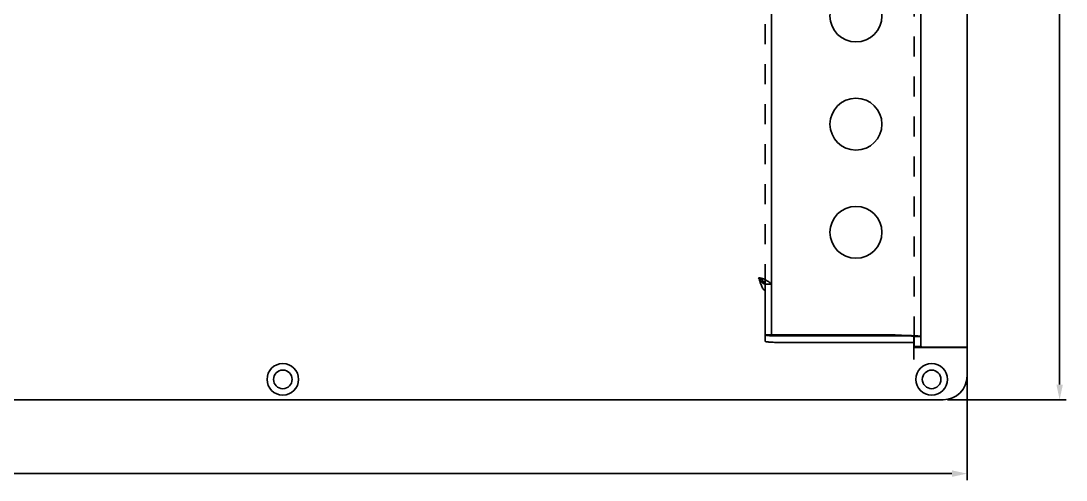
# Model space of a CAD drawing. Header units: millimetres. Extents: x -177 to 18421, y -5017 to 3255.
# Drawn here: x 375.4 to 617.1, y 1507.9 to 1614 of the extents above; entities that cross this region are included whole.
import ezdxf

# ---------------------------------------------------------------- set-up
doc = ezdxf.new("R2010")
doc.units = ezdxf.units.MM
doc.header["$LTSCALE"] = 46.255
doc.header["$PDMODE"] = 3
doc.header["$PDSIZE"] = 8
doc.linetypes.add('HIDDEN', pattern=[0.2, 0.1, -0.1])
doc.layers.get('0').update_dxf_attribs({"linetype": 'CONTINUOUS'})
doc.layers.get('Defpoints').update_dxf_attribs({"linetype": 'CONTINUOUS'})
doc.layers.add('02___PRT_ALL_AXES', color=7, linetype='CONTINUOUS')
doc.layers.add('DEFAULT_2', color=8, linetype='HIDDEN')
doc.styles.get("Standard").update_dxf_attribs({"font": 'txt', "width": 0.85})
doc.dimstyles.new('DIMSTYLE_1', dxfattribs={"dimtxt": 3.5, "dimasz": 3.5, "dimexe": 1.5, "dimexo": 1, "dimgap": 0.875, "dimtad": 1, "dimdsep": 46, "dimtxsty": 'Standard', "dimblk": '_FILLED', "dimcen": 0.09, "dimadec": 0, "dimazin": 0, "dimtp": 0.01, "dimtm": 0.01, "dimtfac": 1, "dimtofl": 0, "dimtmove": 0, "dimatfit": 3, "dimldrblk": '_FILLED', "dimfxl": 0, "dimtolj": 1, "dimarcsym": 0})

# ---------------------------------------------------------------- blocks, each defined once
blk = doc.blocks.new('_FILLED')
at = {"color": 0, "linetype": 'ByBlock'}
blk.add_solid([(0, 0), (-1, 0.214), (-1, -0.214)], dxfattribs=at)
blk = doc.blocks.new('*D14')
at = {"color": 0, "linetype": 'Continuous', "lineweight": -2, "transparency": 16777216}
for p, q in [((133.79, 1537.57), (133.79, 1507.88)), ((594.19, 1537.57), (594.19, 1507.88)), ((137.29, 1509.38), (590.69, 1509.38))]:
    blk.add_line(p, q, dxfattribs=at)
at = {"layer": 'Defpoints', "color": 0, "linetype": 'Continuous', "transparency": 16777216}
for p in [(133.79, 1538.57), (594.19, 1538.57), (594.19, 1509.38)]:
    blk.add_point(p, dxfattribs=at)
at = {"color": 0, "linetype": 'Continuous', "lineweight": -2, "transparency": 16777216, "xscale": 3.5, "yscale": 3.5, "zscale": 3.5, "rotation": 180}
blk.add_blockref('_FILLED', (133.79, 1509.38), dxfattribs=at)
at = {"color": 0, "linetype": 'Continuous', "lineweight": -2, "transparency": 16777216, "xscale": 3.5, "yscale": 3.5, "zscale": 3.5}
blk.add_blockref('_FILLED', (594.19, 1509.38), dxfattribs=at)
at = {"color": 0, "linetype": 'Continuous', "transparency": 16777216, "insert": (363.99, 1513.76), "char_height": 3.5, "width": 25.5, "attachment_point": 2}
blk.add_mtext('\\A1;*460.4', dxfattribs=at)
blk = doc.blocks.new('*D15')
at = {"color": 0, "linetype": 'Continuous', "lineweight": -2, "transparency": 16777216}
for p, q in [((589.69, 1825.86), (617.08, 1825.86)), ((615.58, 1529.96), (615.58, 1822.36)), ((589.69, 1526.46), (617.08, 1526.46))]:
    blk.add_line(p, q, dxfattribs=at)
at = {"layer": 'Defpoints', "color": 0, "linetype": 'Continuous', "transparency": 16777216}
for p in [(588.69, 1825.86), (615.58, 1825.86), (588.69, 1526.46)]:
    blk.add_point(p, dxfattribs=at)
at = {"color": 0, "linetype": 'Continuous', "lineweight": -2, "transparency": 16777216, "xscale": 3.5, "yscale": 3.5, "zscale": 3.5}
for p, rotation in [((615.58, 1825.86), 90), ((615.58, 1526.46), 270)]:
    blk.add_blockref('_FILLED', p, dxfattribs=dict(at, rotation=rotation))
at = {"color": 0, "linetype": 'Continuous', "transparency": 16777216, "insert": (611.2, 1676.16), "char_height": 3.5, "width": 25.5, "attachment_point": 2, "rotation": 90}
blk.add_mtext('\\A1;*299.4', dxfattribs=at)

msp = doc.modelspace()

# ---------------------------------------------------------------- linework, layer by layer
at = {"color": 3, "linetype": 'Continuous'}
for p, q in [((594.187, 1538.574), (594.187, 1820.359)), ((548.987, 1541.474), (548.987, 1806.159)), ((583.487, 1806.159), (583.487, 1538.761)), ((547.487, 1551.671), (547.487, 1539.974)), ((548.987, 1541.474), (574.576, 1541.474)), ((580.387, 1539.713), (550.487, 1539.713)), ((581.898, 1541.245), (581.85, 1541.247)), ((581.887, 1535.75), (581.887, 1539.582)), ((582, 1541.24), (581.898, 1541.245)), ((581.887, 1538.55), (594.187, 1538.55)), ((584.288, 1538.574), (594.187, 1538.574)), ((594.187, 1538.55), (594.187, 1531.959)), ((139.287, 1526.459), (588.687, 1526.459))]:
    msp.add_line(p, q, dxfattribs=at)
at = {"color": 7, "linetype": 'Continuous'}
for p, q in [((547.487, 1551.671), (547.487, 1553.165)), ((548.987, 1553.153), (547.487, 1553.153)), ((547.487, 1541.474), (548.987, 1541.474)), ((580.387, 1541.207), (550.487, 1541.207)), ((581.887, 1541.076), (581.887, 1539.582)), ((583.487, 1541.08), (581.987, 1541.08)), ((581.987, 1541.08), (581.987, 1538.761)), ((583.487, 1538.761), (581.987, 1538.761)), ((583.471, 1538.581), (583.589, 1538.574)), ((584.288, 1538.574), (583.589, 1538.574))]:
    msp.add_line(p, q, dxfattribs=at)
at = {"color": 3, "linetype": 'Continuous'}
for centre in [(435.987, 1531.159), (585.987, 1531.159)]:
    msp.add_circle(centre, 3.65, dxfattribs=at)
at = {"color": 7, "linetype": 'Continuous'}
for centre in [(435.987, 1531.159), (585.987, 1531.159)]:
    msp.add_circle(centre, 2.15, dxfattribs=at)
at = {"color": 3, "linetype": 'Continuous'}
for centre, radius, start, end in [((574.576, 1438.013), 103.461, 86.72475, 90), ((588.687, 1531.959), 5.5, 270, 0)]:
    msp.add_arc(centre, radius, start, end, dxfattribs=at)
at = {"color": 7, "linetype": 'Continuous'}
for centre, radius, start, end in [((580.387, 1524.062), 17.145, 89.66716, 89.99995), ((580.39, 1524.446), 16.761, 89.01037, 89.67033)]:
    msp.add_arc(centre, radius, start, end, dxfattribs=at)
for points, knots in [([(545.987, 1554.659), (546.177, 1554.659), (546.536, 1554.472), (546.896, 1554.077), (547.184, 1553.685), (547.347, 1553.43), (547.414, 1553.313)], [0, 0, 0, 0, 0.2810672, 0.5512672, 0.7991692, 1, 1, 1, 1]), ([(545.987, 1554.659), (546.11, 1554.477), (546.347, 1554.126), (546.775, 1553.567), (547.193, 1553.203), (547.487, 1553.165)], [0, 0, 0, 0, 0.3068361, 0.5860799, 1, 1, 1, 1]), ([(547.414, 1553.313), (547.431, 1553.283), (547.456, 1553.235), (547.481, 1553.185), (547.486, 1553.165)], [0, 0, 0, 0, 0.6238631, 1, 1, 1, 1]), ([(547.487, 1541.468), (547.487, 1541.443), (547.586, 1541.396), (547.742, 1541.361), (548.026, 1541.316), (548.391, 1541.279), (548.842, 1541.248), (549.548, 1541.216), (550.104, 1541.207), (550.487, 1541.207)], [0, 0, 0, 0, 0.0253717, 0.0839188, 0.1765037, 0.300169, 0.4503942, 0.6215376, 1, 1, 1, 1]), ([(581.786, 1541.165), (581.605, 1541.202), (581.171, 1541.249), (580.737, 1541.286), (580.487, 1541.305)], [0, 0, 0, 0, 0.4237445, 1, 1, 1, 1]), ([(580.68, 1541.205), (580.9, 1541.201), (581.264, 1541.185), (581.63, 1541.156), (581.773, 1541.126)], [0, 0, 0, 0, 0.601343, 1, 1, 1, 1]), ([(581.773, 1541.126), (581.802, 1541.12), (581.837, 1541.112), (581.887, 1541.089), (581.887, 1541.076)], [0, 0, 0, 0, 0.6976671, 1, 1, 1, 1]), ([(581.987, 1541.08), (581.987, 1541.102), (581.898, 1541.142), (581.837, 1541.155), (581.786, 1541.165)], [0, 0, 0, 0, 0.3023393, 1, 1, 1, 1]), ([(581.987, 1538.761), (581.987, 1538.75), (582.031, 1538.73), (582.1, 1538.713), (582.229, 1538.69), (582.398, 1538.669), (582.613, 1538.647), (582.975, 1538.616), (583.266, 1538.595), (583.471, 1538.581)], [0, 0, 0, 0, 0.0225616, 0.0750788, 0.1593661, 0.2744982, 0.418712, 0.5896513, 1, 1, 1, 1])]:
    msp.add_open_spline(points, degree=3, knots=knots, dxfattribs=at)
at = {"color": 3, "linetype": 'Continuous'}
for points, knots in [([(545.987, 1554.659), (546.188, 1554.659), (546.583, 1554.61), (547.132, 1554.423), (547.619, 1554.179), (548.043, 1553.918), (548.399, 1553.668), (548.649, 1553.474), (548.807, 1553.342), (548.892, 1553.267), (548.948, 1553.211), (548.977, 1553.179), (548.984, 1553.165)], [0, 0, 0, 0, 0.1758698, 0.3458036, 0.5058448, 0.6526212, 0.7818225, 0.887589, 0.9294027, 0.9626595, 0.9864127, 1, 1, 1, 1]), ([(545.987, 1554.659), (546.11, 1554.296), (546.34, 1553.613), (546.646, 1552.81), (546.908, 1552.276), (547.124, 1551.93), (547.333, 1551.71), (547.487, 1551.671)], [0, 0, 0, 0, 0.3378657, 0.6350102, 0.757664, 0.859301, 1, 1, 1, 1]), ([(548.987, 1553.153), (548.987, 1553.155), (548.987, 1553.159), (548.985, 1553.163), (548.984, 1553.165)], [0, 0, 0, 0, 0.485587, 1, 1, 1, 1]), ([(550.487, 1539.713), (550.104, 1539.713), (549.548, 1539.722), (548.842, 1539.754), (548.391, 1539.785), (548.026, 1539.821), (547.742, 1539.866), (547.586, 1539.902), (547.487, 1539.949), (547.487, 1539.974)], [0, 0, 0, 0, 0.3784624, 0.5496058, 0.699831, 0.8234963, 0.9160812, 0.9746283, 1, 1, 1, 1]), ([(581.887, 1539.582), (581.887, 1539.595), (581.838, 1539.618), (581.76, 1539.636), (581.617, 1539.658), (581.435, 1539.677), (581.21, 1539.692), (580.857, 1539.708), (580.579, 1539.713), (580.387, 1539.713)], [0, 0, 0, 0, 0.025371, 0.0839176, 0.176502, 0.3001671, 0.4503937, 0.6215346, 1, 1, 1, 1]), ([(581.85, 1541.247), (581.742, 1541.252), (581.288, 1541.274), (580.834, 1541.292), (580.487, 1541.305)], [0, 0, 0, 0, 0.2376223, 1, 1, 1, 1]), ([(583.487, 1541.08), (583.487, 1541.091), (583.443, 1541.111), (583.374, 1541.127), (583.244, 1541.148), (583.075, 1541.167), (582.859, 1541.186), (582.497, 1541.213), (582.205, 1541.229), (582, 1541.24)], [0, 0, 0, 0, 0.0224355, 0.0748361, 0.1590542, 0.2741668, 0.4184093, 0.5894331, 1, 1, 1, 1]), ([(583.487, 1538.761), (583.487, 1538.737), (583.583, 1538.696), (583.648, 1538.68), (583.703, 1538.668)], [0, 0, 0, 0, 0.3014351, 1, 1, 1, 1]), ([(583.703, 1538.668), (583.742, 1538.659), (583.935, 1538.621), (584.131, 1538.594), (584.288, 1538.574)], [0, 0, 0, 0, 0.2008242, 1, 1, 1, 1])]:
    msp.add_open_spline(points, degree=3, knots=knots, dxfattribs=at)
at = {"layer": '02___PRT_ALL_AXES', "color": 3, "linetype": 'Continuous'}
for centre in [(568.487, 1615.159), (568.487, 1590.159), (568.487, 1565.159)]:
    msp.add_circle(centre, 6, dxfattribs=at)
at = {"layer": 'DEFAULT_2', "color": 8, "linetype": 'HIDDEN'}
for p, q in [((547.487, 1553.165), (547.487, 1806.159)), ((581.987, 1541.08), (581.987, 1806.159))]:
    msp.add_line(p, q, dxfattribs=at)
msp.add_open_spline([(547.487, 1553.153), (547.487, 1553.155), (547.487, 1553.159), (547.486, 1553.163), (547.486, 1553.165)], degree=3, knots=[0, 0, 0, 0, 0.496194, 1, 1, 1, 1], dxfattribs=at)

# ---------------------------------------------------------------- dimensions: what is measured, and where the dimension line sits
at = {"color": 2, "linetype": 'Continuous'}
dim = msp.add_linear_dim(base=(615.576, 1825.859), p1=(588.687, 1526.459), p2=(588.687, 1825.859), angle=90, text='*<>', dimstyle='DIMSTYLE_1', dxfattribs=at)
dim.commit()
dim.dimension.update_dxf_attribs({"geometry": '*D15', "text_midpoint": (615.576, 1676.159), "dimtype": 160})
dim = msp.add_linear_dim(base=(594.187, 1509.382), p1=(133.787, 1538.574), p2=(594.187, 1538.574), text='*<>', dimstyle='DIMSTYLE_1', dxfattribs=at)
dim.commit()
dim.dimension.update_dxf_attribs({"geometry": '*D14', "text_midpoint": (363.987, 1509.382), "dimtype": 160})

doc.saveas('drawing.dxf')
